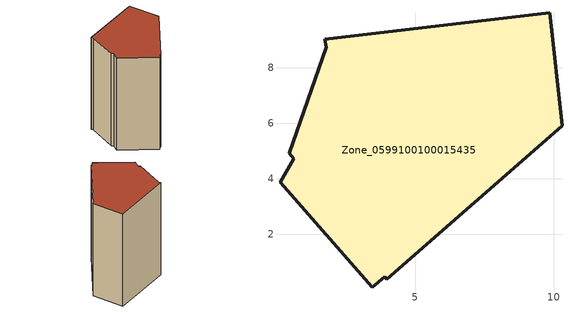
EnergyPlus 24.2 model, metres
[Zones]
Zone_0599100100015435
 floor ground (C_G): 1.79,8.75 1.74,9.04 9.85,9.99 10.3,5.92 3.97,0.38 3.9,0.47 3.46,0.09 0.12,3.87 0.61,4.72 0.46,4.93 z2.9
 wall outside (C_F): 10.3,5.92 9.85,9.99 1.74,9.04 1.79,8.75 0.46,4.93 0.61,4.72 0.12,3.87 3.46,0.09 3.9,0.47 3.97,0.38 10.3,5.92 z2.9:15.48
 roof outside (C_R): 3.97,0.38 10.3,5.92 9.85,9.99 1.74,9.04 1.79,8.75 0.46,4.93 0.61,4.72 0.12,3.87 3.46,0.09 3.9,0.47 z15.48
[BUILDING]
Pand.0599100100015435: North Axis=0; Terrain=City; Loads Convergence Tolerance Value=0.04; Temperature Convergence Tolerance Value=0.4; Solar Distribution=FullExterior; Maximum Number of Warmup Days=25; Minimum Number of Warmup Days=1
[Site:Location]
Rotterdam.The.Hague.AP_ZH_NLD Design_Conditions: Latitude=51.96; Longitude=4.45; Time Zone=1; Elevation=-4.5
[SITE:GROUNDTEMPERATURE:BUILDINGSURFACE]
18, 18, 18, 18, 18, 18, 18, 18, 18, 18, 18, 18
[MATERIAL] Thermal Absorptance=0.9; Solar Absorptance=0.7; Visible Absorptance=0.7
Name | Roughness | Thickness | Conductivity | Density | Specific Heat
G.TC.2015-2018 | MediumSmooth | 0.15 | 0.0428571 | 540 | 1210
F.TC.2015-2018 | Rough | 0.3 | 0.0666667 | 1920 | 840
R.TC.2015-2018 | MediumRough | 0.2 | 0.0333333 | 1500 | 1000
[CONSTRUCTION]
C_G: G.TC.2015-2018
C_F: F.TC.2015-2018
C_R: R.TC.2015-2018
[ZONE]
Zone_0599100100015435: Type=1; Multiplier=1; Ceiling Height=Autocalculate; Volume=Autocalculate; Floor Area=autocalculate; Part of Total Floor Area=Yes
[ZONEINFILTRATION:DESIGNFLOWRATE]
Infil_Zone_0599100100015435: Zone or ZoneList or Space or SpaceList=Zone_0599100100015435; Schedule=AlwaysOn; Design Flow Rate Calculation Method=Flow/Area; Flow Rate per Floor Area=0.0015; Constant Term Coefficient=1; Temperature Term Coefficient=0; Velocity Term Coefficient=0; Velocity Squared Term Coefficient=0
[HVACTEMPLATE:ZONE:IDEALLOADSAIRSYSTEM]
Zone_0599100100015435: Maximum Heating Supply Air Temperature=50; Minimum Cooling Supply Air Temperature=13; Maximum Heating Supply Air Humidity Ratio=0.0156; Minimum Cooling Supply Air Humidity Ratio=0.0077; Heating Limit=NoLimit; Cooling Limit=NoLimit; Dehumidification Control Type=ConstantSensibleHeatRatio; Cooling Sensible Heat Ratio=0.7; Dehumidification Setpoint=60; Humidification Control Type=None; Humidification Setpoint=30; Outdoor Air Method=None; Outdoor Air Flow Rate per Person=0.00944; Outdoor Air Flow Rate per Zone Floor Area=0; Outdoor Air Flow Rate per Zone=0; Demand Controlled Ventilation Type=None; Outdoor Air Economizer Type=NoEconomizer; Heat Recovery Type=None; Sensible Heat Recovery Effectiveness=0.7; Latent Heat Recovery Effectiveness=0.65
[ZONECONTROL:THERMOSTAT]
ThermostatControl_Zone_0599100100015435: Zone or ZoneList=Zone_0599100100015435; Control Type Schedule=DualSetpointControlType; Control 1=Thermostat_Zone_0599100100015435; Temperature Difference Between Cutout And Setpoint=0
[THERMOSTATSETPOINT:DUALSETPOINT]
Thermostat_Zone_0599100100015435: Heating Setpoint Temperature Schedule=HeatingSetpoint_Zone_0599100100015435; Cooling Setpoint Temperature Schedule=CoolingSetpoint_Zone_0599100100015435
[SCHEDULE:COMPACT]
HeatingSetpoint_Zone_0599100100015435: Through: 12/31, For: AllDays, Until: 24:00, 21
CoolingSetpoint_Zone_0599100100015435: Through: 12/31, For: AllDays, Until: 24:00, 24
DualSetpointControlType: Through: 12/31, For: AllDays, Until: 24:00, 4
AlwaysOn: Through: 12/31, For: AllDays, Until: 24:00, 1
